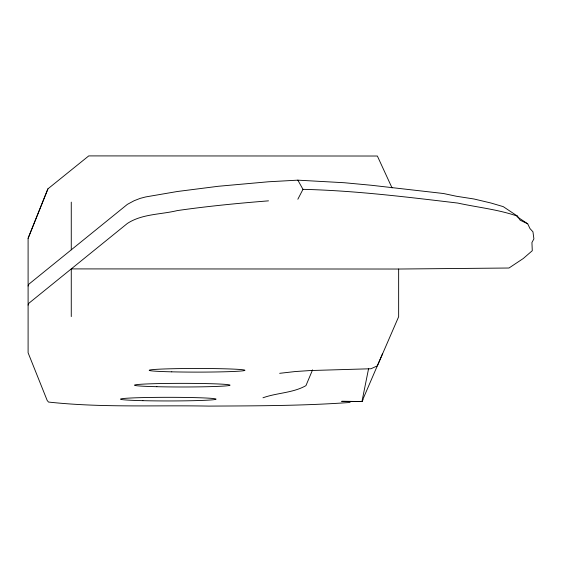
<?xml version="1.0" encoding="UTF-8"?>
<svg xmlns="http://www.w3.org/2000/svg" width="562" height="562" viewBox="0 0 562 562"><rect width="100%" height="100%" fill="white"/><g stroke="black" fill="none" stroke-linecap="round" stroke-linejoin="round"><path stroke-width="0.84" d="M362.476 401.5L341.78 401.324L362.476 401.5L362.89 399.329M368.63 368.412L361.963 401.479L382.617 353.533M350.091 402.448C303.073 405.869 255.893 405.862 208.776 406.094C155.4 405.097 101.638 407.857 48.501 402.055L47.194 400.467L28.1 352.781L28.1 238.33L47.925 188.846L88.747 155.906L377.369 156.025L392.044 187.919M47.925 188.846L28.1 238.33M312.57 369.859L305.932 385.651C292.921 393.056 276.947 392.74 262.967 397.791M28.1 286.016L28.845 284.203L127.391 204.357L134.128 200.732L140.177 198.379L145.734 196.925L177.304 191.509L218.323 186.275L268.495 181.772L297.846 180.156L344.351 182.734L371.601 185.291L443.523 193.518L456.365 196.25L473.977 198.99L490.9 203.001L503.25 206.64L517.553 216.194L520.166 220.192L527.739 223.831L529.959 228.551L532.959 231.825L533.9 238.906L531.933 242.531L532.284 250.701L523.285 258.506L508.982 268.018L398.648 269.029L71.269 268.903L71.269 316.589M28.1 305.096L28.845 303.276L127.391 223.43C142.242 213.757 160.648 214.642 177.304 210.581C207.575 206.226 238.014 203.275 268.495 200.852M297.846 199.236L302.974 189.338L297.846 180.156M279.658 373.316L295.212 371.545L310.182 370.548L370.997 368.749L377.369 365.855L398.648 316.722L398.648 269.029M302.974 189.338C354.847 190.574 406.368 196.967 457.833 203.079C477.756 207.434 498.192 209.443 517.553 216.194M517.012 216.665L527.739 223.831M71.269 202.137L71.269 249.823M171.768 371.833A47.721 1.812 0 0 0 244.877 370.365A47.721 1.812 0 0 0 174.915 368.686A47.721 1.812 0 0 0 171.768 371.833M156.882 386.705A47.721 1.812 0 0 0 229.991 385.237A47.721 1.812 0 0 0 160.03 383.565A47.721 1.812 0 0 0 156.882 386.705M142.91 400.671A47.721 1.812 0 0 0 216.012 399.203A47.721 1.812 0 0 0 146.05 397.531A47.721 1.812 0 0 0 142.91 400.671"/></g></svg>
